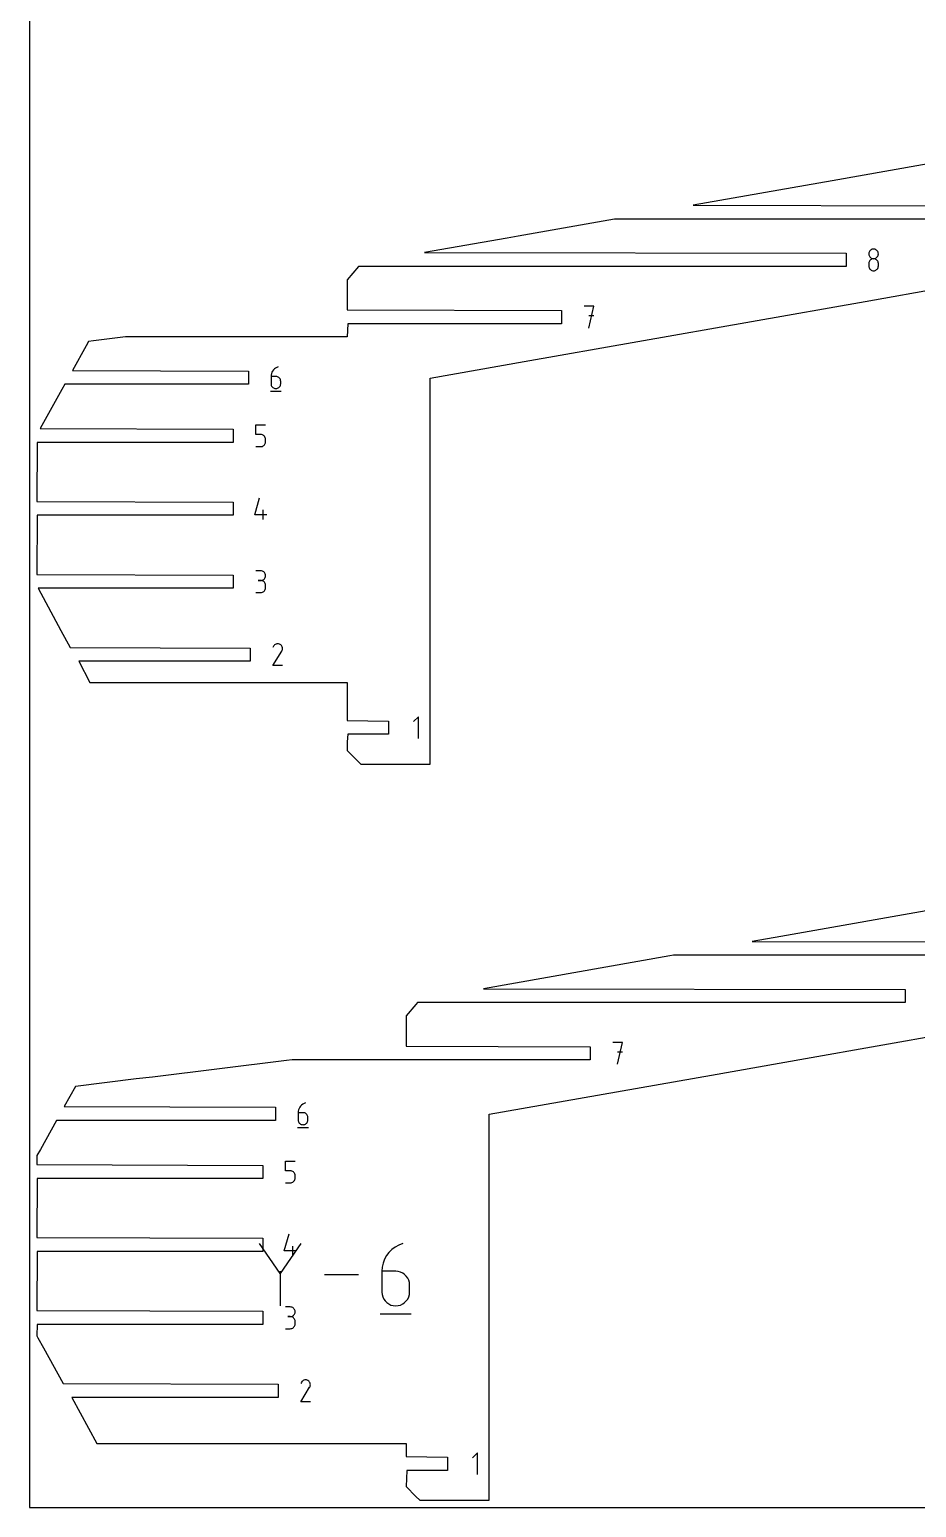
# Model space of a CAD drawing. Extents: x 0 to 900, y 0 to 1000.
# Drawn here: x 0 to 195.6, y 0 to 326 of the extents above; entities that cross this region are included whole.
import ezdxf

# ---------------------------------------------------------------- set-up
doc = ezdxf.new("R2010")
doc.units = 0

msp = doc.modelspace()

# ---------------------------------------------------------------- linework, layer by layer
at = {"layer": 'annotation', "color": 1}
for p, q in [((185.292273, 277.183673), (185.187029, 277.035059)), ((185.420806, 277.312105), (185.292273, 277.183673)), ((185.569598, 277.417305), (185.420806, 277.312105)), ((185.735618, 277.496224), (185.569598, 277.417305)), ((185.915836, 277.545812), (185.735618, 277.496224)), ((186.107223, 277.563019), (185.915836, 277.545812)), ((186.298611, 277.545812), (186.107223, 277.563019)), ((186.107223, 277.563019), (186.107223, 277.563019)), ((186.478829, 277.496224), (186.298611, 277.545812)), ((186.644849, 277.417305), (186.478829, 277.496224)), ((186.793641, 277.312105), (186.644849, 277.417305)), ((186.922174, 277.183673), (186.793641, 277.312105)), ((187.027418, 277.035059), (186.922174, 277.183673)), ((185.058525, 276.689487), (185.041326, 276.498627)), ((185.041326, 276.498627), (185.041326, 276.498627)), ((185.041326, 276.498627), (185.058535, 276.306871)), ((185.058525, 274.555789), (185.041326, 274.364123)), ((185.041326, 274.364123), (185.041326, 273.833131)), ((185.041326, 273.833131), (185.041326, 273.833131)), ((185.041326, 273.833131), (185.058535, 273.641478)), ((185.108103, 276.869314), (185.058525, 276.689487)), ((185.108103, 274.736245), (185.058525, 274.555789)), ((185.058535, 276.306871), (185.108138, 276.126346)), ((185.187029, 277.035059), (185.108103, 276.869314)), ((185.187029, 274.902462), (185.108103, 274.736245)), ((185.108138, 276.126346), (185.187096, 275.960076)), ((185.292273, 275.051414), (185.187029, 274.902462)), ((185.187096, 275.960076), (185.292373, 275.811087)), ((185.420806, 275.180072), (185.292273, 275.051414)), ((185.292373, 275.811087), (185.42093, 275.682403)), ((185.569598, 275.28541), (185.420806, 275.180072)), ((185.42093, 275.682403), (185.569732, 275.57705)), ((185.735618, 275.3644), (185.569598, 275.28541)), ((185.569732, 275.57705), (185.735739, 275.498052)), ((185.915836, 275.414014), (185.735618, 275.3644)), ((185.735739, 275.498052), (185.915916, 275.448435)), ((186.107223, 275.431224), (185.915836, 275.414014)), ((185.915916, 275.448435), (186.107223, 275.431224)), ((186.107223, 275.431224), (186.298531, 275.448435)), ((186.298611, 275.414023), (186.107223, 275.431224)), ((186.107223, 275.431224), (186.107223, 275.431224)), ((186.107223, 275.431224), (186.107223, 275.431224)), ((186.298531, 275.448435), (186.478708, 275.498052)), ((186.478829, 275.364434), (186.298611, 275.414023)), ((186.478708, 275.498052), (186.644715, 275.57705)), ((186.644849, 275.285477), (186.478829, 275.364434)), ((186.644715, 275.57705), (186.793517, 275.682403)), ((186.793641, 275.180171), (186.644849, 275.285477)), ((186.793517, 275.682403), (186.922074, 275.811087)), ((186.922174, 275.051537), (186.793641, 275.180171)), ((186.922074, 275.811087), (187.027351, 275.960076)), ((187.027418, 274.902596), (186.922174, 275.051537)), ((187.027351, 275.960076), (187.106309, 276.126346)), ((187.106344, 276.869314), (187.027418, 277.035059)), ((187.106344, 274.736366), (187.027418, 274.902596)), ((187.106309, 276.126346), (187.155912, 276.306871)), ((187.155922, 276.689487), (187.106344, 276.869314)), ((187.155922, 274.555868), (187.106344, 274.736366)), ((187.155912, 276.306871), (187.173121, 276.498627)), ((187.155912, 273.641478), (187.173121, 273.833131)), ((187.173121, 276.498627), (187.155922, 276.689487)), ((187.173121, 274.364123), (187.155922, 274.555868)), ((187.173121, 276.498627), (187.173121, 276.498627)), ((187.173121, 273.833131), (187.173121, 274.364123)), ((187.173121, 274.364123), (187.173121, 274.364123)), ((185.058535, 273.641478), (185.108138, 273.461229)), ((185.108138, 273.461229), (185.187096, 273.29536)), ((185.187096, 273.29536), (185.292373, 273.146846)), ((185.292373, 273.146846), (185.42093, 273.018662)), ((185.42093, 273.018662), (185.569732, 272.913783)), ((185.569732, 272.913783), (185.735739, 272.835187)), ((185.735739, 272.835187), (185.915916, 272.785846)), ((185.915916, 272.785846), (186.107223, 272.768738)), ((186.107223, 272.768738), (186.298531, 272.785846)), ((186.107223, 272.768738), (186.107223, 272.768738)), ((186.298531, 272.785846), (186.478708, 272.835187)), ((186.478708, 272.835187), (186.644715, 272.913783)), ((186.644715, 272.913783), (186.793517, 273.018662)), ((186.793517, 273.018662), (186.922074, 273.146846)), ((186.922074, 273.146846), (187.027351, 273.29536)), ((187.027351, 273.29536), (187.106309, 273.461229)), ((187.106309, 273.461229), (187.155912, 273.641478)), ((124.404453, 264.93922), (122.269949, 264.93922)), ((123.337352, 260.13922), (124.404453, 264.93922)), ((124.404453, 262.801706), (123.337352, 262.801706)), ((54.002609, 251.117789), (53.78134, 250.895581)), ((54.254782, 251.307955), (54.002609, 251.117789)), ((54.534983, 251.462215), (54.254782, 251.307955)), ((54.840336, 251.576704), (54.534983, 251.462215)), ((54.840336, 251.576704), (54.840336, 251.576704)), ((53.262834, 249.763632), (53.239232, 249.43919)), ((53.239232, 249.43919), (53.239232, 247.843806)), ((54.30513, 249.43919), (53.239232, 249.43919)), ((53.239232, 247.843806), (53.239232, 247.843806)), ((53.239232, 247.843806), (53.256442, 247.65206)), ((53.331722, 250.075357), (53.262834, 249.763632)), ((53.44302, 250.3705), (53.331722, 250.075357)), ((53.593852, 250.645196), (53.44302, 250.3705)), ((53.78134, 250.895581), (53.593852, 250.645196)), ((54.496834, 249.422082), (54.30513, 249.43919)), ((54.677221, 249.372742), (54.496834, 249.422082)), ((54.843291, 249.294145), (54.677221, 249.372742)), ((54.992042, 249.189267), (54.843291, 249.294145)), ((55.120476, 249.061083), (54.992042, 249.189267)), ((55.225592, 248.912568), (55.120476, 249.061083)), ((55.304389, 248.746699), (55.225592, 248.912568)), ((55.353868, 248.56645), (55.304389, 248.746699)), ((55.371027, 248.374798), (55.353868, 248.56645)), ((55.353868, 247.65206), (55.371027, 247.843806)), ((55.371027, 247.843806), (55.371027, 248.374798)), ((55.371027, 248.374798), (55.371027, 248.374798)), ((53.105732, 246.176704), (55.505732, 246.176704)), ((53.256442, 247.65206), (53.306044, 247.471563)), ((53.306044, 247.471563), (53.385002, 247.305333)), ((53.385002, 247.305333), (53.490279, 247.156391)), ((53.490279, 247.156391), (53.618837, 247.027757)), ((53.618837, 247.027757), (53.767638, 246.922452)), ((53.767638, 246.922452), (53.933646, 246.843494)), ((53.933646, 246.843494), (54.113822, 246.793905)), ((54.113822, 246.793905), (54.30513, 246.776704)), ((54.30513, 246.776704), (54.496834, 246.793905)), ((54.30513, 246.776704), (54.30513, 246.776704)), ((54.496834, 246.793905), (54.677221, 246.843494)), ((54.677221, 246.843494), (54.843291, 246.922452)), ((54.843291, 246.922452), (54.992042, 247.027757)), ((54.992042, 247.027757), (55.120476, 247.156391)), ((55.120476, 247.156391), (55.225592, 247.305333)), ((55.225592, 247.305333), (55.304389, 247.471563)), ((55.304389, 247.471563), (55.353868, 247.65206)), ((49.910115, 236.635542), (49.910115, 238.773056)), ((49.910115, 238.773056), (52.04191, 238.773056)), ((50.976012, 236.635542), (49.910115, 236.635542)), ((51.167399, 236.618434), (50.976012, 236.635542)), ((51.347618, 236.569094), (51.167399, 236.618434)), ((51.513638, 236.490497), (51.347618, 236.569094)), ((51.662429, 236.385619), (51.513638, 236.490497)), ((51.790962, 236.257434), (51.662429, 236.385619)), ((51.896207, 236.10892), (51.790962, 236.257434)), ((51.975133, 235.943051), (51.896207, 236.10892)), ((51.975098, 234.667914), (52.024701, 234.848412)), ((52.024711, 235.762802), (51.975133, 235.943051)), ((52.024701, 234.848412), (52.04191, 235.040157)), ((52.04191, 235.57115), (52.024711, 235.762802)), ((52.04191, 235.040157), (52.04191, 235.57115)), ((52.04191, 235.57115), (52.04191, 235.57115)), ((49.910115, 233.973056), (50.976012, 233.973056)), ((50.976012, 233.973056), (51.16732, 233.990257)), ((50.976012, 233.973056), (50.976012, 233.973056)), ((51.16732, 233.990257), (51.347497, 234.039846)), ((51.347497, 234.039846), (51.513504, 234.118803)), ((51.513504, 234.118803), (51.662306, 234.224109)), ((51.662306, 234.224109), (51.790863, 234.352743)), ((51.790863, 234.352743), (51.89614, 234.501685)), ((51.89614, 234.501685), (51.975098, 234.667914)), ((49.643415, 218.947214), (50.707807, 222.680113)), ((52.30861, 218.947214), (49.643415, 218.947214)), ((51.509713, 217.880113), (51.509713, 220.011907)), ((50.976012, 206.5816), (49.910115, 206.5816)), ((51.167716, 206.564393), (50.976012, 206.5816)), ((51.348103, 206.514806), (51.167716, 206.564393)), ((51.514173, 206.435886), (51.348103, 206.514806)), ((51.662925, 206.330686), (51.514173, 206.435886)), ((51.791359, 206.202254), (51.662925, 206.330686)), ((51.896474, 206.053641), (51.791359, 206.202254)), ((51.975272, 205.887895), (51.896474, 206.053641)), ((52.02475, 205.708068), (51.975272, 205.887895)), ((52.04191, 205.517208), (52.02475, 205.708068)), ((52.02475, 205.325452), (52.04191, 205.517208)), ((52.04191, 205.517208), (52.04191, 205.517208)), ((50.976012, 204.449806), (50.442311, 204.449806)), ((50.442311, 204.449806), (50.976012, 204.449806)), ((50.976012, 204.449806), (51.167716, 204.467017)), ((51.167716, 204.432599), (50.976012, 204.449806)), ((50.976012, 204.449806), (50.976012, 204.449806)), ((51.167716, 204.467017), (51.348103, 204.516634)), ((51.348103, 204.383011), (51.167716, 204.432599)), ((51.348103, 204.516634), (51.514173, 204.595631)), ((51.514173, 204.304092), (51.348103, 204.383011)), ((51.514173, 204.595631), (51.662925, 204.700984)), ((51.662925, 204.198891), (51.514173, 204.304092)), ((51.662925, 204.700984), (51.791359, 204.829668)), ((51.791359, 204.07046), (51.662925, 204.198891)), ((51.662925, 202.038135), (51.791359, 202.166542)), ((51.791359, 204.829668), (51.896474, 204.978657)), ((51.896474, 203.921846), (51.791359, 204.07046)), ((51.791359, 202.166542), (51.896474, 202.315146)), ((51.896474, 204.978657), (51.975272, 205.144927)), ((51.975272, 203.756101), (51.896474, 203.921846)), ((51.896474, 202.315146), (51.975272, 202.480903)), ((51.975272, 205.144927), (52.02475, 205.325452)), ((52.02475, 203.576273), (51.975272, 203.756101)), ((51.975272, 202.480903), (52.02475, 202.660773)), ((52.04191, 203.385413), (52.02475, 203.576273)), ((52.02475, 202.660773), (52.04191, 202.851712)), ((52.04191, 202.851712), (52.04191, 203.385413)), ((52.04191, 203.385413), (52.04191, 203.385413)), ((49.910115, 201.78732), (50.976012, 201.78732)), ((50.976012, 201.78732), (51.167716, 201.804517)), ((50.976012, 201.78732), (50.976012, 201.78732)), ((51.167716, 201.804517), (51.348103, 201.85408)), ((51.348103, 201.85408), (51.514173, 201.932967)), ((51.514173, 201.932967), (51.662925, 202.038135)), ((53.795118, 189.960486), (53.655146, 189.691979)), ((53.906198, 190.117998), (53.795118, 189.960486)), ((54.039468, 190.249484), (53.906198, 190.117998)), ((54.190876, 190.353891), (54.039468, 190.249484)), ((54.356369, 190.430166), (54.190876, 190.353891)), ((54.531893, 190.477257), (54.356369, 190.430166)), ((54.713395, 190.494109), (54.531893, 190.477257)), ((54.896823, 190.47967), (54.713395, 190.494109)), ((55.078122, 190.432888), (54.896823, 190.47967)), ((55.25324, 190.352709), (55.078122, 190.432888)), ((55.409864, 190.241491), (55.25324, 190.352709)), ((55.25324, 190.352709), (55.25324, 190.352709)), ((55.540818, 190.10803), (55.409864, 190.241491)), ((55.644939, 189.956416), (55.540818, 190.10803)), ((55.640948, 188.894588), (55.722283, 189.06922)), ((55.721062, 189.79074), (55.644939, 189.956416)), ((55.768022, 189.615092), (55.721062, 189.79074)), ((55.722283, 189.06922), (55.769797, 189.250242)), ((55.784655, 189.433563), (55.768022, 189.615092)), ((55.769797, 189.250242), (55.784655, 189.433563)), ((53.652136, 185.694187), (55.621984, 188.86539)), ((55.621984, 188.86539), (55.624339, 188.868304)), ((55.621984, 188.86539), (55.621984, 188.86539)), ((55.624339, 188.868304), (55.626597, 188.871242)), ((55.626597, 188.871242), (55.628774, 188.874231)), ((55.628774, 188.874231), (55.630883, 188.877293)), ((55.630883, 188.877293), (55.632941, 188.880455)), ((55.632941, 188.880455), (55.634961, 188.883741)), ((55.634961, 188.883741), (55.636959, 188.887175)), ((55.636959, 188.887175), (55.63895, 188.890782)), ((55.63895, 188.890782), (55.640948, 188.894588)), ((55.640948, 188.894588), (55.640948, 188.894588)), ((55.783931, 185.694187), (53.652136, 185.694187)), ((85.74234, 174.401283), (84.675239, 173.33388)), ((85.74234, 169.601283), (85.74234, 174.401283)), ((130.73105, 102.571909), (128.596546, 102.571909)), ((129.663949, 97.771909), (130.73105, 102.571909)), ((130.73105, 100.434395), (129.663949, 100.434395)), ((59.58463, 88.277886), (59.433799, 88.003189)), ((59.772119, 88.52827), (59.58463, 88.277886)), ((59.993388, 88.750478), (59.772119, 88.52827)), ((60.245561, 88.940645), (59.993388, 88.750478)), ((60.525762, 89.094905), (60.245561, 88.940645)), ((60.831115, 89.209394), (60.525762, 89.094905)), ((60.831115, 89.209394), (60.831115, 89.209394)), ((59.253613, 87.396321), (59.230011, 87.07188)), ((59.230011, 87.07188), (59.230011, 85.476495)), ((60.295909, 87.07188), (59.230011, 87.07188)), ((59.230011, 85.476495), (59.230011, 85.476495)), ((59.230011, 85.476495), (59.24722, 85.28475)), ((59.24722, 85.28475), (59.296823, 85.104252)), ((59.322501, 87.708046), (59.253613, 87.396321)), ((59.296823, 85.104252), (59.375781, 84.938022)), ((59.433799, 88.003189), (59.322501, 87.708046)), ((59.375781, 84.938022), (59.481058, 84.78908)), ((59.481058, 84.78908), (59.609616, 84.660447)), ((60.487613, 87.054772), (60.295909, 87.07188)), ((60.668, 87.005431), (60.487613, 87.054772)), ((60.834069, 86.926834), (60.668, 87.005431)), ((60.982821, 86.821956), (60.834069, 86.926834)), ((61.111255, 86.693772), (60.982821, 86.821956)), ((60.982821, 84.660447), (61.111255, 84.78908)), ((61.216371, 86.545258), (61.111255, 86.693772)), ((61.111255, 84.78908), (61.216371, 84.938022)), ((61.295168, 86.379388), (61.216371, 86.545258)), ((61.216371, 84.938022), (61.295168, 85.104252)), ((61.344647, 86.19914), (61.295168, 86.379388)), ((61.295168, 85.104252), (61.344647, 85.28475)), ((61.361806, 86.007487), (61.344647, 86.19914)), ((61.344647, 85.28475), (61.361806, 85.476495)), ((61.361806, 85.476495), (61.361806, 86.007487)), ((61.361806, 86.007487), (61.361806, 86.007487)), ((59.096511, 83.809394), (61.496511, 83.809394)), ((59.609616, 84.660447), (59.758417, 84.555141)), ((59.758417, 84.555141), (59.924425, 84.476184)), ((59.924425, 84.476184), (60.104601, 84.426594)), ((60.104601, 84.426594), (60.295909, 84.409394)), ((60.295909, 84.409394), (60.487613, 84.426594)), ((60.295909, 84.409394), (60.295909, 84.409394)), ((60.487613, 84.426594), (60.668, 84.476184)), ((60.668, 84.476184), (60.834069, 84.555141)), ((60.834069, 84.555141), (60.982821, 84.660447)), ((56.417165, 74.268231), (56.417165, 76.405745)), ((56.417165, 76.405745), (58.54896, 76.405745)), ((57.483062, 74.268231), (56.417165, 74.268231)), ((57.674449, 74.251123), (57.483062, 74.268231)), ((57.854668, 74.201783), (57.674449, 74.251123)), ((57.854546, 71.672535), (58.020554, 71.751493)), ((58.020688, 74.123186), (57.854668, 74.201783)), ((58.020554, 71.751493), (58.169355, 71.856798)), ((58.169479, 74.018308), (58.020688, 74.123186)), ((58.169355, 71.856798), (58.297913, 71.985432)), ((58.298012, 73.890124), (58.169479, 74.018308)), ((58.297913, 71.985432), (58.40319, 72.134374)), ((58.403257, 73.741609), (58.298012, 73.890124)), ((58.40319, 72.134374), (58.482148, 72.300604)), ((58.482183, 73.57574), (58.403257, 73.741609)), ((58.482148, 72.300604), (58.53175, 72.481101)), ((58.53176, 73.395492), (58.482183, 73.57574)), ((58.53175, 72.481101), (58.54896, 72.672847)), ((58.54896, 73.203839), (58.53176, 73.395492)), ((58.54896, 72.672847), (58.54896, 73.203839)), ((58.54896, 73.203839), (58.54896, 73.203839)), ((56.417165, 71.605745), (57.483062, 71.605745)), ((57.483062, 71.605745), (57.67437, 71.622946)), ((57.483062, 71.605745), (57.483062, 71.605745)), ((57.67437, 71.622946), (57.854546, 71.672535)), ((56.150465, 56.579904), (57.214857, 60.312802)), ((55.261302, 51.577792), (50.673383, 58.212549)), ((59.848358, 58.212549), (55.261302, 51.577792)), ((58.81566, 56.579904), (56.150465, 56.579904)), ((58.016763, 55.512802), (58.016763, 57.644597)), ((78.701239, 55.542907), (78.269037, 54.755773)), ((79.238482, 56.260377), (78.701239, 55.542907)), ((79.872522, 56.897108), (79.238482, 56.260377)), ((80.595118, 57.442025), (79.872522, 56.897108)), ((81.398027, 57.884053), (80.595118, 57.442025)), ((82.273007, 58.212118), (81.398027, 57.884053)), ((82.273007, 58.212118), (82.273007, 58.212118)), ((77.752719, 53.016809), (77.685088, 52.08713)), ((77.950116, 53.910048), (77.752719, 53.016809)), ((78.269037, 54.755773), (77.950116, 53.910048)), ((55.261302, 52.111713), (55.261302, 44.457419)), ((72.528532, 51.334984), (65.007933, 51.334984)), ((77.685088, 52.08713), (77.685088, 47.5156)), ((80.739388, 52.08713), (77.685088, 52.08713)), ((81.288711, 52.038108), (80.739388, 52.08713)), ((81.805605, 51.896725), (81.288711, 52.038108)), ((82.281473, 51.671507), (81.805605, 51.896725)), ((82.707717, 51.370982), (82.281473, 51.671507)), ((83.075741, 51.003674), (82.707717, 51.370982)), ((83.376947, 50.57811), (83.075741, 51.003674)), ((83.602738, 50.102816), (83.376947, 50.57811)), ((83.744517, 49.586318), (83.602738, 50.102816)), ((83.793688, 49.037143), (83.744517, 49.586318)), ((83.793688, 47.5156), (83.793688, 49.037143)), ((83.793688, 49.037143), (83.793688, 49.037143)), ((77.685088, 47.5156), (77.685088, 47.5156)), ((77.685088, 47.5156), (77.7344, 46.966158)), ((77.7344, 46.966158), (77.876535, 46.448947)), ((77.876535, 46.448947), (78.102787, 45.972621)), ((78.102787, 45.972621), (78.404455, 45.545832)), ((83.075741, 45.545832), (83.376947, 45.972621)), ((83.376947, 45.972621), (83.602738, 46.448947)), ((83.602738, 46.448947), (83.744517, 46.966158)), ((83.744517, 46.966158), (83.793688, 47.5156)), ((57.483062, 44.21429), (56.417165, 44.21429)), ((57.674766, 44.197083), (57.483062, 44.21429)), ((57.855153, 44.147495), (57.674766, 44.197083)), ((58.021223, 44.068576), (57.855153, 44.147495)), ((58.169975, 43.963376), (58.021223, 44.068576)), ((58.298409, 43.834944), (58.169975, 43.963376)), ((58.169975, 42.333674), (58.298409, 42.462357)), ((58.403524, 43.68633), (58.298409, 43.834944)), ((58.298409, 42.462357), (58.403524, 42.611347)), ((58.482322, 43.520585), (58.403524, 43.68633)), ((58.403524, 42.611347), (58.482322, 42.777616)), ((58.5318, 43.340757), (58.482322, 43.520585)), ((58.482322, 42.777616), (58.5318, 42.958142)), ((58.54896, 43.149898), (58.5318, 43.340757)), ((58.5318, 42.958142), (58.54896, 43.149898)), ((58.54896, 43.149898), (58.54896, 43.149898)), ((77.302546, 42.738566), (84.17968, 42.738566)), ((78.404455, 45.545832), (78.772834, 45.177236)), ((78.772834, 45.177236), (79.19922, 44.875485)), ((79.19922, 44.875485), (79.67491, 44.649235)), ((79.67491, 44.649235), (80.191201, 44.507138)), ((80.191201, 44.507138), (80.739388, 44.45785)), ((80.739388, 44.45785), (81.288711, 44.507138)), ((80.739388, 44.45785), (80.739388, 44.45785)), ((81.288711, 44.507138), (81.805605, 44.649235)), ((81.805605, 44.649235), (82.281473, 44.875485)), ((82.281473, 44.875485), (82.707717, 45.177236)), ((82.707717, 45.177236), (83.075741, 45.545832)), ((56.417165, 39.420009), (57.483062, 39.420009)), ((57.483062, 42.082495), (56.949361, 42.082495)), ((56.949361, 42.082495), (57.483062, 42.082495)), ((57.483062, 42.082495), (57.674766, 42.099706)), ((57.674766, 42.065288), (57.483062, 42.082495)), ((57.483062, 42.082495), (57.483062, 42.082495)), ((57.483062, 39.420009), (57.674766, 39.437206)), ((57.483062, 39.420009), (57.483062, 39.420009)), ((57.674766, 42.099706), (57.855153, 42.149323)), ((57.855153, 42.0157), (57.674766, 42.065288)), ((57.674766, 39.437206), (57.855153, 39.48677)), ((57.855153, 42.149323), (58.021223, 42.228321)), ((58.021223, 41.936781), (57.855153, 42.0157)), ((57.855153, 39.48677), (58.021223, 39.565656)), ((58.021223, 42.228321), (58.169975, 42.333674)), ((58.169975, 41.831581), (58.021223, 41.936781)), ((58.021223, 39.565656), (58.169975, 39.670824)), ((58.298409, 41.703149), (58.169975, 41.831581)), ((58.169975, 39.670824), (58.298409, 39.799231)), ((58.403524, 41.554535), (58.298409, 41.703149)), ((58.298409, 39.799231), (58.403524, 39.947835)), ((58.482322, 41.38879), (58.403524, 41.554535)), ((58.403524, 39.947835), (58.482322, 40.113593)), ((58.5318, 41.208963), (58.482322, 41.38879)), ((58.482322, 40.113593), (58.5318, 40.293462)), ((58.54896, 41.018103), (58.5318, 41.208963)), ((58.5318, 40.293462), (58.54896, 40.484402)), ((58.54896, 40.484402), (58.54896, 41.018103)), ((58.54896, 41.018103), (58.54896, 41.018103)), ((59.789842, 23.326876), (61.75969, 26.498079)), ((59.932825, 27.593175), (59.792852, 27.324669)), ((60.043904, 27.750687), (59.932825, 27.593175)), ((60.177175, 27.882174), (60.043904, 27.750687)), ((60.328583, 27.986581), (60.177175, 27.882174)), ((60.494075, 28.062856), (60.328583, 27.986581)), ((60.669599, 28.109946), (60.494075, 28.062856)), ((60.851102, 28.126798), (60.669599, 28.109946)), ((61.034529, 28.11236), (60.851102, 28.126798)), ((61.215828, 28.065578), (61.034529, 28.11236)), ((61.390946, 27.985399), (61.215828, 28.065578)), ((61.54757, 27.874181), (61.390946, 27.985399)), ((61.390946, 27.985399), (61.390946, 27.985399)), ((61.678525, 27.74072), (61.54757, 27.874181)), ((61.782646, 27.589106), (61.678525, 27.74072)), ((61.75969, 26.498079), (61.762045, 26.500993)), ((61.75969, 26.498079), (61.75969, 26.498079)), ((61.762045, 26.500993), (61.764304, 26.503932)), ((61.764304, 26.503932), (61.76648, 26.50692)), ((61.76648, 26.50692), (61.76859, 26.509983)), ((61.76859, 26.509983), (61.770647, 26.513144)), ((61.770647, 26.513144), (61.772668, 26.51643)), ((61.772668, 26.51643), (61.774666, 26.519864)), ((61.774666, 26.519864), (61.776656, 26.523472)), ((61.776656, 26.523472), (61.778654, 26.527278)), ((61.778654, 26.527278), (61.859989, 26.70191)), ((61.778654, 26.527278), (61.778654, 26.527278)), ((61.858768, 27.42343), (61.782646, 27.589106)), ((61.905729, 27.247782), (61.858768, 27.42343)), ((61.859989, 26.70191), (61.907503, 26.882932)), ((61.922362, 27.066252), (61.905729, 27.247782)), ((61.907503, 26.882932), (61.922362, 27.066252)), ((61.921637, 23.326876), (59.789842, 23.326876)), ((98.75644, 12.033972), (97.689339, 10.96657)), ((98.75644, 7.233972), (98.75644, 12.033972))]:
    msp.add_line(p, q, dxfattribs=at)
at = {"layer": 'boundary', "color": 5}
for p, q in [((205.658659, 297.676061), (176.966225, 292.616813)), ((176.966225, 292.616813), (146.294344, 287.208532)), ((146.294344, 287.208532), (209.660899, 287.058532)), ((128.996938, 284.158532), (107.763441, 280.414494)), ((209.660899, 284.158532), (128.996938, 284.158532)), ((107.763441, 280.414494), (105.286866, 279.977806)), ((105.286866, 279.977806), (87.088198, 276.768889)), ((87.088198, 276.768889), (180.057826, 276.618889)), ((180.057826, 276.618889), (180.057825, 273.718889)), ((72.531293, 273.718889), (70.052753, 270.765082)), ((70.052753, 270.765082), (70.052753, 269.3368)), ((180.057825, 273.718889), (72.531293, 273.718889)), ((70.052753, 269.3368), (70.052754, 264.863349)), ((184.237908, 265.99783), (201.557312, 269.05171)), ((70.052754, 264.863349), (70.052754, 264.13922)), ((70.052754, 264.13922), (117.287954, 263.989219)), ((109.072562, 252.74415), (184.237908, 265.99783)), ((70.147754, 261.08922), (70.052754, 258.17293)), ((117.287954, 261.08922), (70.147754, 261.08922)), ((117.287954, 263.989219), (117.287954, 261.08922)), ((21.144755, 258.172926), (14.084815, 257.305401)), ((67.800888, 258.17293), (21.144755, 258.172926)), ((70.052754, 258.17293), (67.800888, 258.17293)), ((12.48887, 256.219045), (9.46534, 250.776704)), ((13.01969, 257.174519), (12.48887, 256.219045)), ((14.084815, 257.305401), (13.01969, 257.174519)), ((88.365728, 249.092976), (109.072562, 252.74415)), ((9.46534, 250.776704), (48.255732, 250.626704)), ((48.255732, 250.626704), (48.255732, 247.726704)), ((88.365729, 172.897312), (88.365728, 249.092976)), ((7.128121, 246.569722), (2.352184, 237.973056)), ((7.782557, 247.726704), (7.128121, 246.569722)), ((48.255732, 247.726704), (7.782557, 247.726704)), ((2.352184, 237.973056), (44.926614, 237.823056)), ((1.6825, 234.923056), (1.5875, 221.880113)), ((44.926614, 234.923056), (1.6825, 234.923056)), ((44.926614, 237.823056), (44.926614, 234.923056)), ((1.5875, 221.880113), (44.926614, 221.730112)), ((44.926614, 221.730112), (44.926614, 218.830112)), ((1.6825, 218.830112), (1.5875, 205.78717)), ((44.926614, 218.830112), (1.6825, 218.830112)), ((1.5875, 205.78717), (44.926614, 205.637169)), ((44.926614, 205.637169), (44.926614, 202.73717)), ((44.926614, 202.73717), (1.920455, 202.737169)), ((1.920455, 202.737169), (6.903659, 193.44642)), ((6.903659, 193.44642), (8.988209, 189.694226)), ((8.988209, 189.694226), (48.668635, 189.544226)), ((48.668635, 189.544226), (48.668635, 186.644226)), ((48.668635, 186.644226), (10.860985, 186.644226)), ((10.860985, 186.644226), (13.280493, 181.968107)), ((13.280493, 181.968107), (48.186733, 181.968107)), ((48.186733, 181.968107), (70.052754, 181.968106)), ((70.052754, 181.968106), (70.052754, 174.88099)), ((70.052754, 174.88099), (70.052754, 173.601282)), ((70.052754, 173.601282), (79.159241, 173.451283)), ((79.159241, 173.451283), (79.159241, 170.551283)), ((88.365729, 163.954811), (88.365729, 172.897312)), ((70.147754, 170.551283), (70.052754, 168.873034)), ((79.159241, 170.551283), (70.147754, 170.551283)), ((70.052754, 168.873034), (70.052753, 166.954816)), ((70.052753, 166.954816), (72.56162, 164.445954)), ((72.56162, 164.445954), (73.052764, 163.954811)), ((73.052764, 163.954811), (75.774571, 163.954812)), ((75.774571, 163.954812), (88.365729, 163.954811)), ((209.779378, 133.740607), (165.66199, 125.961524)), ((165.66199, 125.961524), (159.308439, 124.841221)), ((159.308439, 124.841221), (222.674995, 124.691222)), ((141.160344, 121.641222), (100.102295, 114.401578)), ((142.011035, 121.791221), (141.160344, 121.641222)), ((222.674995, 121.791222), (142.011035, 121.791221)), ((100.102295, 114.401578), (193.071926, 114.251578)), ((193.071926, 114.251578), (193.071925, 111.351578)), ((85.178923, 110.914838), (83.066854, 108.397772)), ((85.545392, 111.351578), (85.178923, 110.914838)), ((193.071925, 111.351578), (85.545392, 111.351578)), ((83.066854, 108.397772), (83.066854, 105.90239)), ((83.066854, 105.90239), (83.066854, 101.771909)), ((171.123669, 99.023388), (212.101163, 106.248827)), ((83.066854, 101.771909), (123.614551, 101.621909)), ((123.614551, 101.621909), (123.614551, 98.721909)), ((56.671012, 98.571909), (27.098915, 94.93809)), ((57.891713, 98.721909), (56.671012, 98.571909)), ((123.614551, 98.721909), (57.891713, 98.721909)), ((150.371936, 95.364298), (171.123669, 99.023388)), ((27.098915, 94.93809), (23.53227, 94.499822)), ((101.379828, 86.725666), (150.371936, 95.364298)), ((10.093389, 92.848455), (7.627239, 88.409393)), ((23.53227, 94.499822), (10.093389, 92.848455)), ((7.627239, 88.409393), (54.246511, 88.259393)), ((54.246511, 88.259393), (54.246511, 85.359394)), ((5.944458, 85.359394), (2.375286, 78.955896)), ((54.246511, 85.359394), (5.944458, 85.359394)), ((101.379828, 22.745347), (101.379828, 86.725666)), ((2.375286, 78.955896), (1.618458, 77.593608)), ((1.618458, 77.593608), (1.5875, 75.605745)), ((1.5875, 75.605745), (51.433664, 75.455745)), ((51.433664, 75.455745), (51.433664, 72.555746)), ((1.6825, 72.555745), (1.5875, 59.512802)), ((51.433664, 72.555746), (1.6825, 72.555745)), ((1.5875, 59.512802), (51.433664, 59.362802)), ((51.433664, 59.362802), (51.433664, 56.462802)), ((1.682501, 56.462802), (1.5875, 43.419859)), ((51.433664, 56.462802), (1.682501, 56.462802)), ((1.5875, 43.419859), (51.433664, 43.269859)), ((51.433664, 43.269859), (51.433664, 40.369859)), ((1.6825, 40.369858), (1.5875, 37.868502)), ((51.433664, 40.369859), (1.6825, 40.369858)), ((1.5875, 37.868502), (1.848882, 37.398058)), ((1.848882, 37.398058), (3.060347, 35.217428)), ((3.060347, 35.217428), (7.443967, 27.326916)), ((7.443967, 27.326916), (54.806342, 27.176916)), ((54.806342, 27.176916), (54.806342, 24.276915)), ((54.806342, 24.276915), (9.316745, 24.276915)), ((9.316745, 24.276915), (14.810676, 14.066844)), ((101.379828, 1.587501), (101.379828, 22.745347)), ((14.810676, 14.066844), (15.509435, 14.066844)), ((15.509435, 14.066844), (23.038395, 14.066844)), ((23.038395, 14.066844), (31.871178, 14.066844)), ((31.871178, 14.066844), (83.066853, 14.066845)), ((83.066853, 14.066845), (83.066853, 11.233972)), ((83.066853, 11.233972), (92.173341, 11.083972)), ((92.173341, 11.083972), (92.173341, 8.183972)), ((83.161854, 8.183972), (83.066853, 4.587505)), ((92.173341, 8.183972), (83.161854, 8.183972)), ((83.066853, 4.587505), (85.211476, 2.442886)), ((85.211476, 2.442886), (86.066864, 1.5875)), ((86.066864, 1.5875), (90.807228, 1.5875)), ((90.807228, 1.5875), (101.379828, 1.587501))]:
    msp.add_line(p, q, dxfattribs=at)
at = {"layer": 'frame', "color": 5}
for p, q in [((0, 1000), (0, 0)), ((0, 0), (900, 0))]:
    msp.add_line(p, q, dxfattribs=at)

doc.saveas('drawing.dxf')
